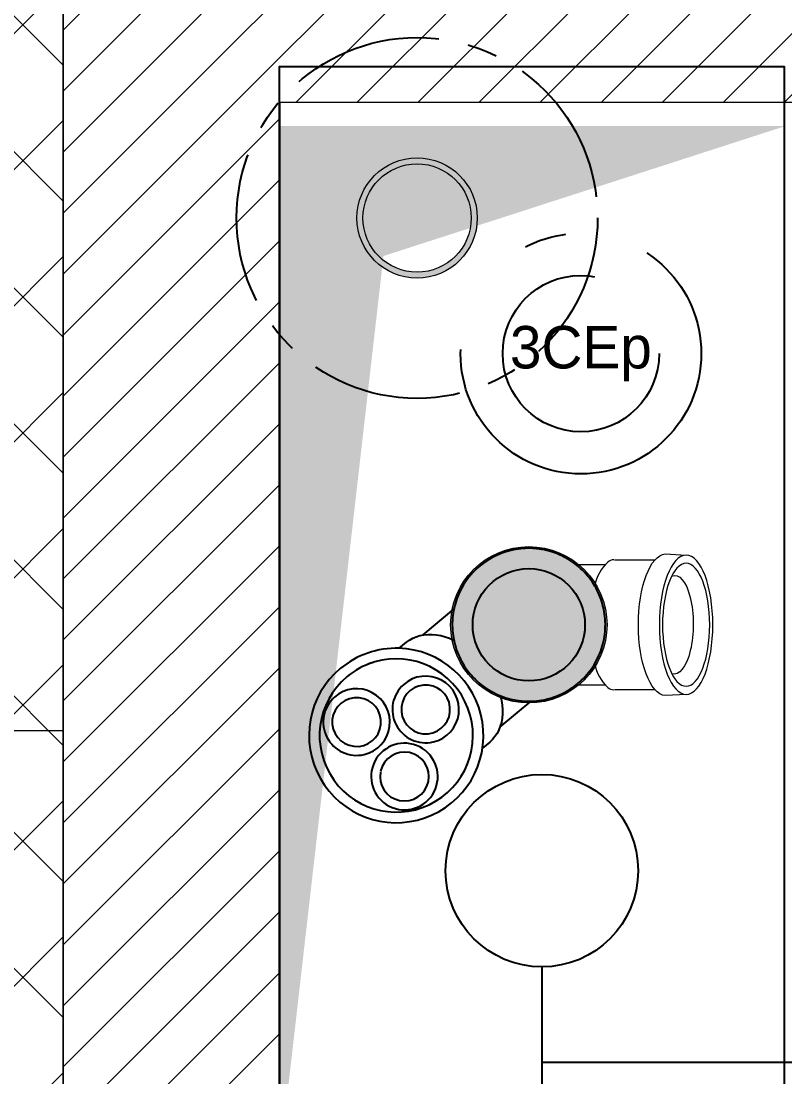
# Model space of a CAD drawing. Header units: centimetres. Extents: x 1724 to 19617, y -6503 to 8072.
# Drawn here: x 5181.6 to 5245.1, y 4050.4 to 4138.2 of the extents above; entities that cross this region are included whole.
import ezdxf

# ---------------------------------------------------------------- set-up
doc = ezdxf.new("R2010")
doc.units = ezdxf.units.CM
doc.linetypes.add('prelem_euev', pattern=[2, 1.25, -0.25, 0.25, -0.25])
doc.linetypes.add('Style de ligne -15', pattern=[2.08328, 1.25, -0.41656, 0.13886, -0.27786])
for name, color, linetype in [('B aménagement intérieur', 252, 'Continuous'), ('B Général', 252, 'Continuous'), ('prlm-CHAUFF', 30, 'Continuous'), ('prlm-EAU-CHU', 42, 'Continuous'), ('prlm-EAU-EUEV', 25, 'Continuous'), ('prlm-GT', 242, 'Continuous'), ('prlm-VMC', 93, 'Continuous')]:
    doc.layers.add(name, color=color, linetype=linetype)
doc.layers.add('B GÈnÈral', color=7, linetype='Continuous', lineweight=5)
doc.layers.add('C ANNOTATIONS-prestations-1', color=7, linetype='Continuous', lineweight=5)
doc.layers.add('prlm-ZEROPLOT', color=254, linetype='Continuous', plot=False)
doc.layers.get('prlm-CHAUFF').off()
doc.styles.add('Eurostile', font='Eurosti.TTF')
pattern_1 = [(45, (0.0456, -2.938), (2.4253472, -2.6458333), [])]

# ---------------------------------------------------------------- blocks, each defined once
blk = doc.blocks.new('xi.vp')
at = {"layer": 'prlm-EAU-EUEV', "lineweight": 5}
h = blk.add_hatch(color=0, dxfattribs=at)
h.paths.add_polyline_path([(-5, 0, 1), (5, 0, 1)])
h.paths.add_polyline_path([(4.5, 0, -1), (-4.5, 0, -1)], flags=16)
at = {"layer": 'prlm-EAU-EUEV', "color": 0, "lineweight": 5}
for radius in [5, 4.5]:
    blk.add_circle((0, 0), radius, dxfattribs=at)
at = {"layer": 'prlm-ZEROPLOT', "linetype": 'prelem_euev', "ltscale": 10}
blk.add_circle((0, 0), 15, dxfattribs=at)
blk = doc.blocks.new('xi.chu')
at = {"layer": 'prlm-EAU-EUEV', "linetype": 'ByBlock', "lineweight": 5}
blk.add_hatch(color=0, dxfattribs=at).paths.add_polyline_path([(6.5, 0, 1), (-6.5, 0, 1)])
at = {"layer": 'prlm-EAU-EUEV', "color": 0, "linetype": 'ByBlock', "lineweight": 5}
blk.add_circle((0, 0), 6.5, dxfattribs=at)
blk = doc.blocks.new('xi.3cep130-200')
at = {"layer": 'B Général', "linetype": 'Style de ligne -15', "ltscale": 25.4}
for radius in [10, 6.5]:
    blk.add_circle((0, 0), radius, dxfattribs=at)
at = {"layer": 'B Général', "insert": (0, 0), "char_height": 3.5278, "width": 16.49076, "attachment_point": 5, "line_spacing_factor": 0.894578, "style": 'Eurostile'}
blk.add_mtext('3CEp', dxfattribs=at)
blk = doc.blocks.new('xi.ccev1')
at = {"layer": 'prlm-EAU-CHU', "color": 0, "lineweight": 13}
for p, q in [((-5, -3.931), (-5, -6.323)), ((5, -3.931), (5, -6.323)), ((-5.41, -10.463), (-5.41, -7.114)), ((5.41, -7.114), (5.41, -10.463)), ((-5.799, -13.123), (-5.89, -11.331)), ((5.89, -11.331), (5.789, -13.073)), ((5.776, -14.402), (5.776, -14.404))]:
    blk.add_line(p, q, dxfattribs=at)
for radius in [6.36, 4.675]:
    blk.add_circle((0, 0), radius, dxfattribs=at)
for centre, radius, start, end in [((-2.54, -9.094), 3.683, 101.22401, 136.49298), ((2.54, -9.094), 3.683, 43.50702, 78.77599), ((-4.475, -7.136), 0.936, 141.87411, 175.33952), ((4.475, -7.136), 0.936, 4.66048, 38.12589)]:
    blk.add_arc(centre, radius, start, end, dxfattribs=at)
at = {"layer": 'prlm-EAU-CHU', "color": 0, "lineweight": 13, "extrusion": (0, 0, -1)}
for centre, major_axis, ratio, start_param, end_param in [((0, -11.414), (-5.894, 0), 0.391508, 0.036281, 3.105311), ((0.001, -12.093), (-4.098, 0.028), 0.383971, 2.986035, 6.398097)]:
    blk.add_ellipse(centre, major_axis=major_axis, ratio=ratio, start_param=start_param, end_param=end_param, dxfattribs=at)
for major_axis, ratio in [((5.789, 0), 0.383426), ((5.115, 0), 0.383329)]:
    blk.add_ellipse((0, -13.073), major_axis=major_axis, ratio=ratio, dxfattribs=at)
blk = doc.blocks.new('xi.evacbg')
at = {"layer": 'prlm-EAU-CHU', "color": 0}
for p, q in [((7.307, 5), (3.931, 5)), ((3.931, -5), (7.307, -5))]:
    blk.add_line(p, q, dxfattribs=at)
at = {"layer": 'prlm-EAU-CHU', "color": 0, "flags": 128}
for points in [[(5.618, 3.069), (5.774, 3.368), (5.977, 3.699), (6.197, 4.006), (6.435, 4.287), (6.688, 4.54), (6.954, 4.763), (7.233, 4.955), (7.521, 5.115), (7.818, 5.24), (8.121, 5.332), (8.428, 5.389), (8.737, 5.41), (9.535, 5.414)], [(9.535, -5.414), (8.737, -5.41), (8.428, -5.389), (8.121, -5.332), (7.818, -5.24), (7.521, -5.115), (7.233, -4.955), (6.954, -4.763), (6.688, -4.54), (6.435, -4.287), (6.197, -4.006), (5.977, -3.699), (5.774, -3.368), (5.618, -3.069)]]:
    blk.add_lwpolyline(points, dxfattribs=at)
at = {"layer": 'prlm-EAU-CHU', "color": 0}
blk.add_circle((0, 0), 4.666, dxfattribs=at)
for centre, radius, start, end in [((14.357, 0), 7.25, 270, 228.58124), ((0, 0), 6.36, 101.39411, 108.60589), ((0, 0), 6.36, 93.60589, 101.39411), ((0, 0), 6.36, 86.39411, 93.60589), ((0, 0), 6.36, 78.60589, 86.39411), ((0, 0), 6.36, 71.39411, 78.60589), ((14.357, 0), 6.374, 270, 252.0195), ((0, 0), 6.36, 123.60589, 131.39411), ((0, 0), 6.36, 116.39411, 123.60589), ((0, 0), 6.36, 108.60589, 116.39411), ((0, 0), 6.36, 63.60589, 71.39411), ((0, 0), 6.36, 56.39411, 63.60589), ((0, 0), 6.36, 48.60589, 56.39411), ((16.022, 3.056), 2.769, 292.92158, 292.85417), ((0, 0), 6.36, 131.39411, 138.60589), ((0, 0), 6.36, 41.39411, 48.60589), ((16.022, 3.056), 2.03, 308.85262, 307.75756), ((0, 0), 6.36, 146.39411, 153.60589), ((0, 0), 6.36, 138.60589, 146.39411), ((0, 0), 6.36, 33.60589, 41.39411), ((0, 0), 6.36, 26.39411, 33.60589), ((0, 0), 6.36, 153.60589, 161.39411), ((0, 0), 6.36, 18.60589, 26.39411), ((11.092, -0.092), 2.769, 63.29546, 271.4166), ((0, 0), 6.36, 161.39411, 168.60589), ((0, 0), 6.36, 11.39411, 18.60589), ((11.092, -0.092), 2.03, 55.81054, 55.32614), ((11.092, -0.092), 2.769, 271.4166, 63.29546), ((0, 0), 6.36, 168.60589, 176.39411), ((0, 0), 6.36, 3.60589, 11.39411), ((0, 0), 6.36, 176.39411, 183.60589), ((0, 0), 6.36, 356.39411, 3.60589), ((0, 0), 6.36, 183.60589, 191.39411), ((0, 0), 6.36, 348.60589, 356.39411), ((16.171, -2.97), 2.769, 63.29546, 271.4166), ((16.171, -2.97), 2.769, 271.4166, 63.29546), ((0, 0), 6.36, 191.39411, 198.60589), ((0, 0), 6.36, 341.39411, 348.60589), ((16.171, -2.97), 2.03, 55.81054, 55.32614), ((0, 0), 6.36, 198.60589, 206.39411), ((0, 0), 6.36, 333.60589, 341.39411), ((0, 0), 6.36, 206.39411, 213.60589), ((0, 0), 6.36, 326.39411, 333.60589), ((0, 0), 6.36, 213.60589, 221.39411), ((0, 0), 6.36, 221.39411, 228.60589), ((0, 0), 6.36, 311.39411, 318.60589), ((0, 0), 6.36, 318.60589, 326.39411), ((0, 0), 6.36, 228.60589, 236.39411), ((0, 0), 6.36, 303.60589, 311.39411), ((0, 0), 6.36, 236.39411, 243.60589), ((0, 0), 6.36, 243.60589, 251.39411), ((0, 0), 6.36, 251.39411, 258.60589), ((0, 0), 6.36, 281.39411, 288.60589), ((0, 0), 6.36, 288.60589, 296.39411), ((0, 0), 6.36, 296.39411, 303.60589), ((14.357, 0), 7.25, 228.26287, 270), ((14.357, 0), 6.374, 247.74932, 270), ((0, 0), 6.36, 258.60589, 266.39411), ((0, 0), 6.36, 266.39411, 273.60589), ((0, 0), 6.36, 273.60589, 281.39411)]:
    blk.add_arc(centre, radius, start, end, dxfattribs=at)
blk = doc.blocks.new('G 100_80')
at = {"layer": 'B GÈnÈral', "color": 254, "linetype": 'Continuous', "true_color": 0xd6d6d6}
blk.add_solid([(-30.884, 32.2), (2.5, 43), (-39.5, -43), (-39.5, 43)], dxfattribs=at)

msp = doc.modelspace()

# ---------------------------------------------------------------- hatches: boundary and pattern name
at = {"layer": 'B GÈnÈral', "linetype": 'Continuous', "lineweight": 5, "true_color": 0x808080}
h = msp.add_hatch(dxfattribs=at)
h.set_pattern_fill('02_ISOLANT', color=8, style=0, pattern_type=2)
h.set_pattern_definition([(45, (0.046, -2.938), (-5.656854, 5.656854), []), (135, (0.046, -2.938), (5.656854, 5.656854), [])])
h.paths.add_polyline_path([(5177.087, 4149.451), (5177.087, 3548.451), (5185.087, 3548.451), (5185.087, 4149.451)])
at = {"layer": 'B GÈnÈral', "linetype": 'Continuous', "lineweight": 5}
h = msp.add_hatch(dxfattribs=at)
h.set_pattern_fill('50_BETON', style=0, pattern_type=2)
h.set_pattern_definition(pattern_1)
h.paths.add_polyline_path([(5561.472, 4149.451), (5185.087, 4149.451), (5203.087, 4131.451), (5561.472, 4131.451)])
h = msp.add_hatch(dxfattribs=at)
h.set_pattern_fill('50_BETON', style=0, pattern_type=2)
h.set_pattern_definition(pattern_1)
h.paths.add_polyline_path([(5203.087, 3531.451), (5203.087, 4131.451), (5185.087, 4149.451), (5185.087, 3531.451)])
at = {"layer": 'C ANNOTATIONS-prestations-1', "linetype": 'Continuous', "lineweight": 9, "true_color": 0x989898}
h = msp.add_hatch(dxfattribs=at)
h.set_pattern_fill('DALETTES TERRASSE 50X50', color=252, scale=1.406016, style=0, pattern_type=2)
h.set_pattern_definition([(0, (4678.046, 4149.45), (4e-15, -70.3008), []), (270, (4678.046, 4149.45), (70.3008, 0), [])])
h.paths.add_polyline_path([(5175.064, 2609.351), (5175.076, 3514.451), (5185.098, 3514.451), (5185.087, 4149.451), (7612.53, 4149.451), (7612.53, 4279.451), (5150.087, 4279.451), (5150.087, 4684.951), (5020.01, 4685.039), (5020.01, 4327.451), (4835.01, 4327.451), (4835.01, 4214.95), (4875.884, 4156.927), (4911.686, 4097.061), (4942.417, 4035.352), (4968.077, 3971.801), (4988.667, 3906.408), (5004.185, 3839.172), (5014.632, 3770.094), (5020.008, 3699.174), (5020.008, 3425.401), (4986.156, 3334.878), (4944.546, 3240.451), (4343.119, 3240.451), (4343.119, 3192.545), (4272.488, 3192.545), (4272.488, 3240.451), (3830.996, 3240.451), (3830.995, 2607.579), (4677.01, 2608.695), (4677.01, 2660.465), (4743.01, 2660.465), (4743.01, 2608.782)])

# ---------------------------------------------------------------- linework, layer by layer
at = {"layer": 'B Général', "color": 7, "linetype": 'Continuous', "lineweight": 18}
for p, q in [((5185.087, 4149.451), (5185.087, 3531.451)), ((5203.087, 4131.451), (5561.472, 4131.451)), ((5203.087, 4131.451), (5203.087, 3531.451))]:
    msp.add_line(p, q, dxfattribs=at)
at = {"layer": 'B Général', "color": 7, "linetype": 'Continuous', "lineweight": 5}
for p, q in [((5185.087, 4149.451), (5185.087, 3531.451)), ((5185.087, 3548.451), (5185.087, 4149.451)), ((5203.087, 4131.451), (5561.472, 4131.451)), ((5203.087, 4131.451), (5203.087, 3531.451))]:
    msp.add_line(p, q, dxfattribs=at)
at = {"layer": 'B Général', "color": 7, "linetype": 'Continuous', "lineweight": 13}
msp.add_line((5185.087, 3548.451), (5185.087, 4149.451), dxfattribs=at)
at = {"layer": 'prlm-GT'}
msp.add_lwpolyline([(5203.041, 4043.389), (5245.038, 4043.389), (5245.037, 4134.389), (5203.04, 4134.389)], close=True, dxfattribs=at)
at = {"layer": 'prlm-VMC'}
for points in [[(5224.869, 4059.547), (5224.869, 4036.389)], [(5224.869, 4051.629), (5314.667, 4051.629)]]:
    msp.add_lwpolyline(points, dxfattribs=at)
msp.add_circle((5224.869, 4067.547), 8, dxfattribs=at)

# ---------------------------------------------------------------- block references
at = {"layer": 'B aménagement intérieur', "color": 7}
msp.add_blockref('G 100_80', (5242.587, 4086.451), dxfattribs=at)
at = {"layer": 'prlm-CHAUFF'}
msp.add_blockref('xi.3cep130-200', (5228.11, 4110.539), dxfattribs=at)
at = {"layer": 'prlm-EAU-CHU'}
for name, rotation in [('xi.evacbg', 219.8750132765863), ('xi.ccev1', 90)]:
    msp.add_blockref(name, (5223.782, 4087.993), dxfattribs=dict(at, rotation=rotation))
at = {"layer": 'prlm-EAU-EUEV'}
for name, p in [('xi.vp', (5214.497, 4121.815)), ('xi.chu', (5223.782, 4087.993))]:
    msp.add_blockref(name, p, dxfattribs=at)

doc.saveas('drawing.dxf')
